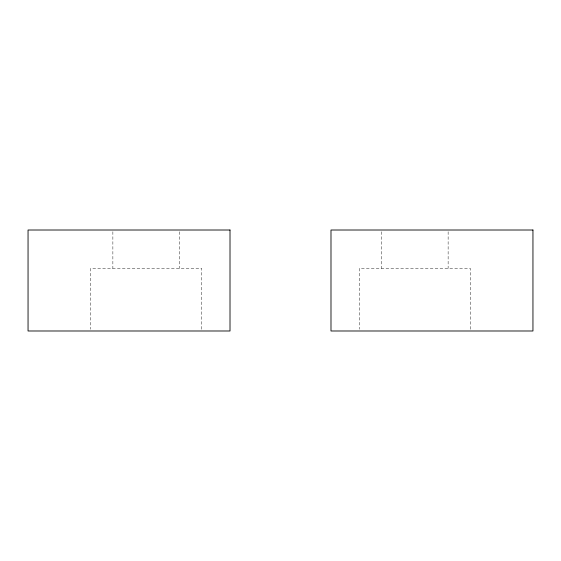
<?xml version="1.0" encoding="UTF-8"?>
<svg xmlns="http://www.w3.org/2000/svg" width="561" height="561" viewBox="0 0 561 561"><rect width="100%" height="100%" fill="white"/><g stroke="black" fill="none" stroke-linecap="round" stroke-linejoin="round"><path stroke-width="0.42" stroke-dasharray="2.81 2.1" d="M470.342 329.251L470.342 268.382L359.264 268.382L359.264 329.251M448.127 231.756L448.127 268.382M381.48 231.756L381.48 268.382M201.736 329.251L201.736 268.382L90.658 268.382L90.658 329.251M179.52 231.756L179.52 268.382M112.873 231.756L112.873 268.382"/><path stroke-width="0.84" d="M230.01 230.01L28.05 230.01L28.05 330.99L230.01 330.99L230.01 230.01M532.95 230.01L330.99 230.01L330.99 330.99L532.95 330.99L532.95 230.01"/></g></svg>
